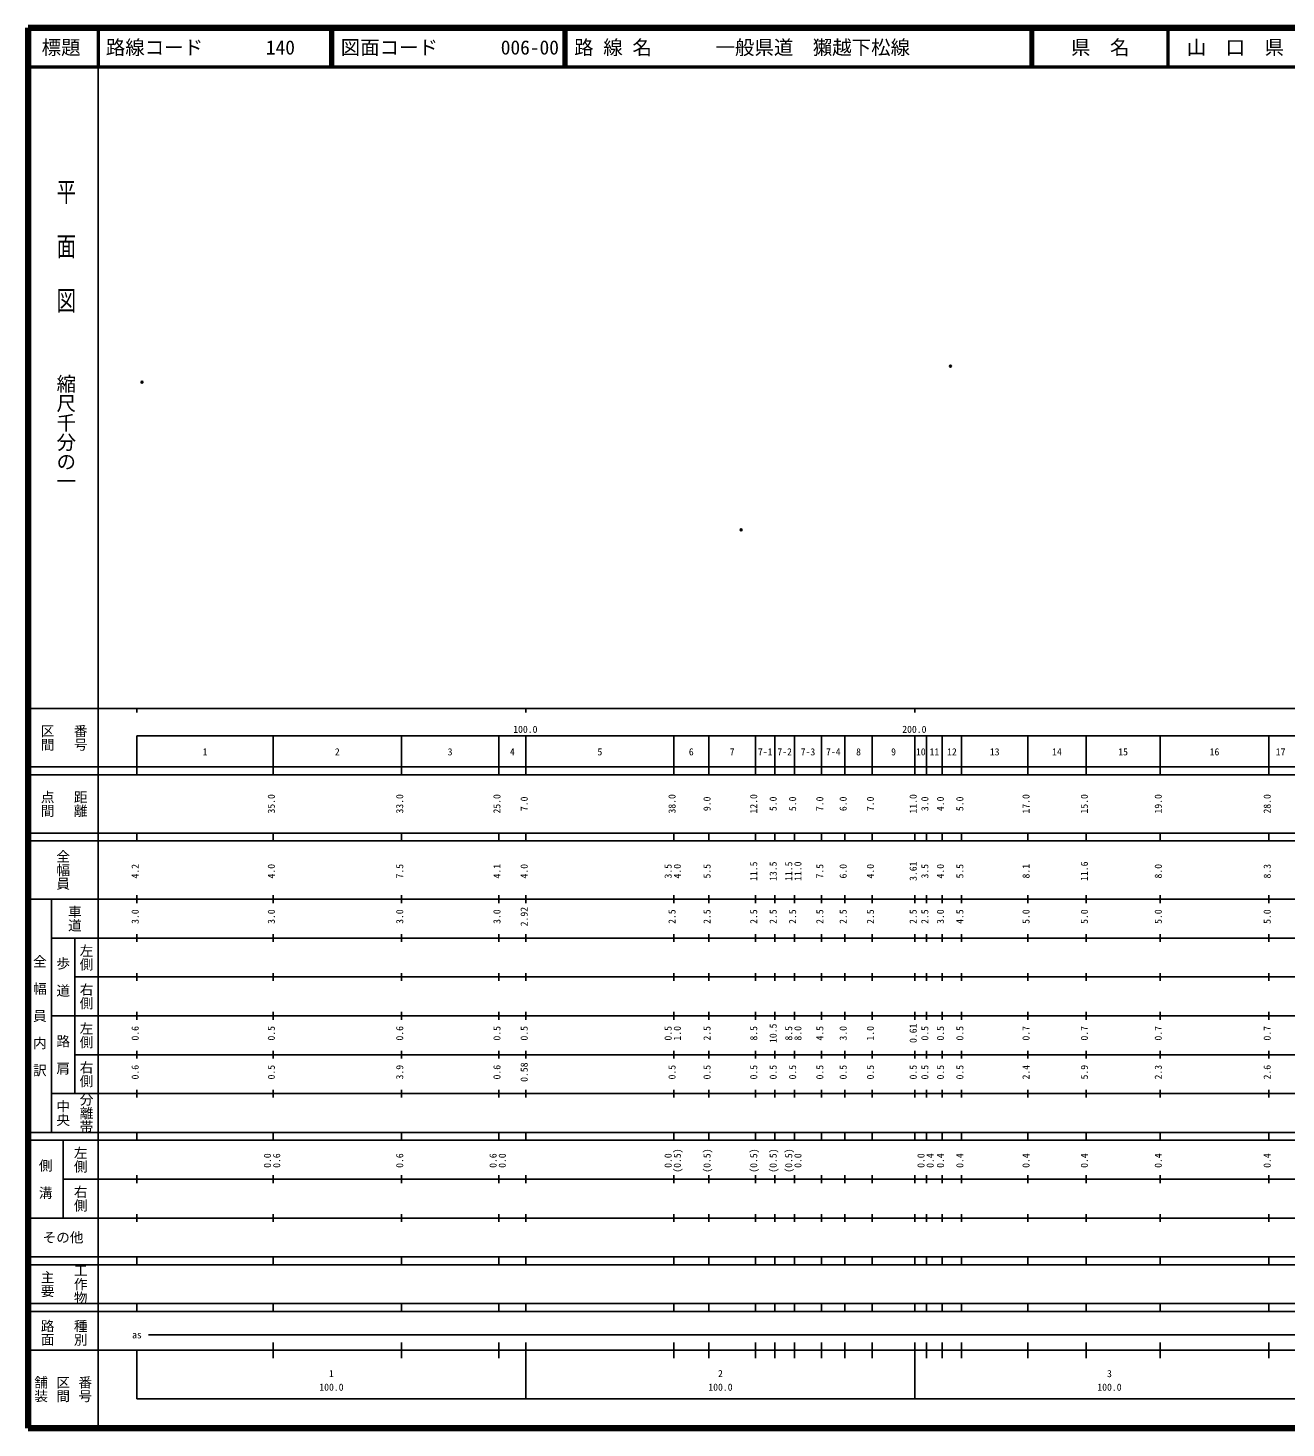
# Model space of a CAD drawing. Units: millimetres on the paper. Extents: x 40 to 680, y 20 to 380.
# Drawn here: x 40 to 363.4, y 20 to 380 of the extents above; entities that cross this region are included whole.
import ezdxf
from ezdxf.enums import TextEntityAlignment as Align

# ---------------------------------------------------------------- set-up
doc = ezdxf.new("R2010")
doc.units = ezdxf.units.MM
doc.header["$PDMODE"] = 32
doc.header["$PDSIZE"] = 0.5
doc.layers.add('M-OTRS', color=6, linetype='Continuous')
doc.layers.add('M-TTL-TXT', color=7, linetype='Continuous')
for name, color, linetype, lineweight in [('M-TTL', 2, 'Continuous', 140), ('M-TTL-BAND', 7, 'Continuous', 25), ('M-TTL-LINE', 7, 'Continuous', 50)]:
    doc.layers.add(name, color=color, linetype=linetype, lineweight=lineweight)
doc.styles.add('@ＭＳ ゴシック', font='')
doc.styles.add('ＭＳ ゴシック', font='')
doc.styles.get('@ＭＳ ゴシック').set_extended_font_data('@MS Gothic')
doc.styles.get('ＭＳ ゴシック').set_extended_font_data('MS Gothic')

msp = doc.modelspace()

# ---------------------------------------------------------------- linework, layer by layer
at = {"layer": 'M-OTRS'}
for p in [(277.116, 293.047), (69.3, 288.893), (223.302, 250.986)]:
    msp.add_point(p, dxfattribs=at)
at = {"layer": 'M-TTL'}
for p, q in [((40, 380), (40, 20)), ((680, 380), (40, 380)), ((40, 20), (680, 20))]:
    msp.add_line(p, q, dxfattribs=at)
at = {"layer": 'M-TTL-BAND'}
for p, q in [((58, 370), (58, 20)), ((40, 205), (579, 205)), ((68, 205), (68, 204)), ((168, 205), (168, 204)), ((268, 205), (268, 204)), ((68, 198), (579, 198)), ((68, 198), (68, 188)), ((103, 188), (103, 198)), ((136, 188), (136, 198)), ((161, 188), (161, 198)), ((168, 188), (168, 198)), ((206, 188), (206, 198)), ((215, 188), (215, 198)), ((227, 188), (227, 198)), ((232, 188), (232, 198)), ((237, 188), (237, 198)), ((244, 188), (244, 198)), ((250, 188), (250, 198)), ((257, 188), (257, 198)), ((268, 188), (268, 198)), ((271, 188), (271, 198)), ((275, 188), (275, 198)), ((280, 188), (280, 198)), ((297, 188), (297, 198)), ((312, 188), (312, 198)), ((331, 188), (331, 198)), ((359, 188), (359, 198)), ((40, 190), (579, 190)), ((40, 188), (579, 188)), ((40, 173), (579, 173)), ((68, 171), (68, 173)), ((103, 171), (103, 173)), ((136, 171), (136, 173)), ((161, 171), (161, 173)), ((168, 171), (168, 173)), ((206, 171), (206, 173)), ((215, 171), (215, 173)), ((227, 171), (227, 173)), ((232, 171), (232, 173)), ((237, 171), (237, 173)), ((244, 171), (244, 173)), ((250, 171), (250, 173)), ((257, 171), (257, 173)), ((268, 171), (268, 173)), ((271, 171), (271, 173)), ((275, 171), (275, 173)), ((280, 171), (280, 173)), ((297, 171), (297, 173)), ((312, 171), (312, 173)), ((331, 171), (331, 173)), ((359, 171), (359, 173)), ((40, 171), (579, 171)), ((40, 156), (579, 156)), ((46, 96), (46, 156)), ((68, 155), (68, 157)), ((103, 155), (103, 157)), ((136, 155), (136, 157)), ((161, 155), (161, 157)), ((168, 155), (168, 157)), ((206, 155), (206, 157)), ((215, 155), (215, 157)), ((227, 155), (227, 157)), ((232, 155), (232, 157)), ((237, 155), (237, 157)), ((244, 155), (244, 157)), ((250, 155), (250, 157)), ((257, 155), (257, 157)), ((268, 155), (268, 157)), ((271, 155), (271, 157)), ((275, 155), (275, 157)), ((280, 155), (280, 157)), ((297, 155), (297, 157)), ((312, 155), (312, 157)), ((331, 155), (331, 157)), ((359, 155), (359, 157)), ((46, 146), (579, 146)), ((52, 146), (52, 106)), ((68, 145), (68, 147)), ((103, 145), (103, 147)), ((136, 145), (136, 147)), ((161, 145), (161, 147)), ((168, 145), (168, 147)), ((206, 145), (206, 147)), ((215, 145), (215, 147)), ((227, 145), (227, 147)), ((232, 145), (232, 147)), ((237, 145), (237, 147)), ((244, 145), (244, 147)), ((250, 145), (250, 147)), ((257, 145), (257, 147)), ((268, 145), (268, 147)), ((271, 145), (271, 147)), ((275, 145), (275, 147)), ((280, 145), (280, 147)), ((297, 145), (297, 147)), ((312, 145), (312, 147)), ((331, 145), (331, 147)), ((359, 145), (359, 147)), ((68, 135), (68, 137)), ((103, 135), (103, 137)), ((136, 135), (136, 137)), ((161, 135), (161, 137)), ((168, 135), (168, 137)), ((206, 135), (206, 137)), ((215, 135), (215, 137)), ((227, 135), (227, 137)), ((232, 135), (232, 137)), ((237, 135), (237, 137)), ((244, 135), (244, 137)), ((250, 135), (250, 137)), ((257, 135), (257, 137)), ((268, 135), (268, 137)), ((271, 135), (271, 137)), ((275, 135), (275, 137)), ((280, 135), (280, 137)), ((297, 135), (297, 137)), ((312, 135), (312, 137)), ((331, 135), (331, 137)), ((359, 135), (359, 137)), ((52, 136), (579, 136)), ((46, 126), (579, 126)), ((68, 125), (68, 127)), ((103, 125), (103, 127)), ((136, 125), (136, 127)), ((161, 125), (161, 127)), ((168, 125), (168, 127)), ((206, 125), (206, 127)), ((215, 125), (215, 127)), ((227, 125), (227, 127)), ((232, 125), (232, 127)), ((237, 125), (237, 127)), ((244, 125), (244, 127)), ((250, 125), (250, 127)), ((257, 125), (257, 127)), ((268, 125), (268, 127)), ((271, 125), (271, 127)), ((275, 125), (275, 127)), ((280, 125), (280, 127)), ((297, 125), (297, 127)), ((312, 125), (312, 127)), ((331, 125), (331, 127)), ((359, 125), (359, 127)), ((52, 116), (579, 116)), ((68, 115), (68, 117)), ((103, 115), (103, 117)), ((136, 115), (136, 117)), ((161, 115), (161, 117)), ((168, 115), (168, 117)), ((206, 115), (206, 117)), ((215, 115), (215, 117)), ((227, 115), (227, 117)), ((232, 115), (232, 117)), ((237, 115), (237, 117)), ((244, 115), (244, 117)), ((250, 115), (250, 117)), ((257, 115), (257, 117)), ((268, 115), (268, 117)), ((271, 115), (271, 117)), ((275, 115), (275, 117)), ((280, 115), (280, 117)), ((297, 115), (297, 117)), ((312, 115), (312, 117)), ((331, 115), (331, 117)), ((359, 115), (359, 117)), ((46, 106), (579, 106)), ((68, 105), (68, 107)), ((103, 105), (103, 107)), ((136, 105), (136, 107)), ((161, 105), (161, 107)), ((168, 105), (168, 107)), ((206, 105), (206, 107)), ((215, 105), (215, 107)), ((227, 105), (227, 107)), ((232, 105), (232, 107)), ((237, 105), (237, 107)), ((244, 105), (244, 107)), ((250, 105), (250, 107)), ((257, 105), (257, 107)), ((268, 105), (268, 107)), ((271, 105), (271, 107)), ((275, 105), (275, 107)), ((280, 105), (280, 107)), ((297, 105), (297, 107)), ((312, 105), (312, 107)), ((331, 105), (331, 107)), ((359, 105), (359, 107)), ((40, 96), (579, 96)), ((40, 94), (579, 94)), ((49, 94), (49, 74)), ((68, 94), (68, 96)), ((103, 94), (103, 96)), ((136, 94), (136, 96)), ((161, 94), (161, 96)), ((168, 94), (168, 96)), ((206, 94), (206, 96)), ((215, 94), (215, 96)), ((227, 94), (227, 96)), ((232, 94), (232, 96)), ((237, 94), (237, 96)), ((244, 94), (244, 96)), ((250, 94), (250, 96)), ((257, 94), (257, 96)), ((268, 94), (268, 96)), ((271, 94), (271, 96)), ((275, 94), (275, 96)), ((280, 94), (280, 96)), ((297, 94), (297, 96)), ((312, 94), (312, 96)), ((331, 94), (331, 96)), ((359, 94), (359, 96)), ((49, 84), (579, 84)), ((68, 83), (68, 85)), ((103, 83), (103, 85)), ((136, 83), (136, 85)), ((161, 83), (161, 85)), ((168, 83), (168, 85)), ((206, 83), (206, 85)), ((215, 83), (215, 85)), ((227, 83), (227, 85)), ((232, 83), (232, 85)), ((237, 83), (237, 85)), ((244, 83), (244, 85)), ((250, 83), (250, 85)), ((257, 83), (257, 85)), ((268, 83), (268, 85)), ((271, 83), (271, 85)), ((275, 83), (275, 85)), ((280, 83), (280, 85)), ((297, 83), (297, 85)), ((312, 83), (312, 85)), ((331, 83), (331, 85)), ((359, 83), (359, 85)), ((40, 74), (579, 74)), ((68, 73), (68, 75)), ((103, 73), (103, 75)), ((136, 73), (136, 75)), ((161, 73), (161, 75)), ((168, 73), (168, 75)), ((206, 73), (206, 75)), ((215, 73), (215, 75)), ((227, 73), (227, 75)), ((232, 73), (232, 75)), ((237, 73), (237, 75)), ((244, 73), (244, 75)), ((250, 73), (250, 75)), ((257, 73), (257, 75)), ((268, 73), (268, 75)), ((271, 73), (271, 75)), ((275, 73), (275, 75)), ((280, 73), (280, 75)), ((297, 73), (297, 75)), ((312, 73), (312, 75)), ((331, 73), (331, 75)), ((359, 73), (359, 75)), ((40, 64), (579, 64)), ((40, 62), (579, 62)), ((68, 62), (68, 64)), ((103, 62), (103, 64)), ((136, 62), (136, 64)), ((161, 62), (161, 64)), ((168, 62), (168, 64)), ((206, 62), (206, 64)), ((215, 62), (215, 64)), ((227, 62), (227, 64)), ((232, 62), (232, 64)), ((237, 62), (237, 64)), ((244, 62), (244, 64)), ((250, 62), (250, 64)), ((257, 62), (257, 64)), ((268, 62), (268, 64)), ((271, 62), (271, 64)), ((275, 62), (275, 64)), ((280, 62), (280, 64)), ((297, 62), (297, 64)), ((312, 62), (312, 64)), ((331, 62), (331, 64)), ((359, 62), (359, 64)), ((40, 52), (579, 52)), ((68, 50), (68, 52)), ((103, 50), (103, 52)), ((136, 50), (136, 52)), ((161, 50), (161, 52)), ((168, 50), (168, 52)), ((206, 50), (206, 52)), ((215, 50), (215, 52)), ((227, 50), (227, 52)), ((232, 50), (232, 52)), ((237, 50), (237, 52)), ((244, 50), (244, 52)), ((250, 50), (250, 52)), ((257, 50), (257, 52)), ((268, 50), (268, 52)), ((271, 50), (271, 52)), ((275, 50), (275, 52)), ((280, 50), (280, 52)), ((297, 50), (297, 52)), ((312, 50), (312, 52)), ((331, 50), (331, 52)), ((359, 50), (359, 52)), ((40, 50), (579, 50)), ((71, 44), (549, 44)), ((40, 40), (579, 40)), ((68, 40), (68, 27.5)), ((103, 38), (103, 42)), ((136, 38), (136, 42)), ((161, 38), (161, 42)), ((168, 27.5), (168, 42)), ((206, 38), (206, 42)), ((215, 38), (215, 42)), ((227, 38), (227, 42)), ((232, 38), (232, 42)), ((237, 38), (237, 42)), ((244, 38), (244, 42)), ((250, 38), (250, 42)), ((257, 38), (257, 42)), ((268, 27.5), (268, 42)), ((271, 38), (271, 42)), ((275, 38), (275, 42)), ((280, 38), (280, 42)), ((297, 38), (297, 42)), ((312, 38), (312, 42)), ((331, 38), (331, 42)), ((359, 38), (359, 42)), ((68, 27.5), (579, 27.5))]:
    msp.add_line(p, q, dxfattribs=at)
at = {"layer": 'M-TTL-LINE'}
for p, q in [((58, 380), (58, 370)), ((117.75, 380), (117.75, 370)), ((118.25, 380), (118.25, 370)), ((177.75, 380), (177.75, 370)), ((178.25, 380), (178.25, 370)), ((297.75, 380), (297.75, 370)), ((298.25, 380), (298.25, 370)), ((333, 380), (333, 370)), ((40, 370), (680, 370))]:
    msp.add_line(p, q, dxfattribs=at)

# ---------------------------------------------------------------- texts
at = {"layer": 'M-TTL-BAND', "style": '@ＭＳ ゴシック', "width": 1.4}
msp.add_text('平  面  図', height=3.666, rotation=270, dxfattribs=at).set_placement((49.777, 306.475), align=Align.MIDDLE_RIGHT)
at = {"layer": 'M-TTL-BAND', "style": '@ＭＳ ゴシック'}
msp.add_text('縮尺千分の一', height=3.666, rotation=270, dxfattribs=at).set_placement((49.777, 261.03), align=Align.MIDDLE_RIGHT)
for s, p in [('区間', (45, 197.5)), ('番号', (53.5, 197.5)), ('点間', (45, 180.5)), ('距離', (53.5, 180.5)), ('全幅員', (49, 163.5)), ('車道', (52, 151)), ('左側', (55, 141)), ('全\u3000幅\u3000員\u3000内\u3000訳', (43, 126)), ('歩\u3000道', (49, 136)), ('右側', (55, 131)), ('左側', (55, 121)), ('路\u3000肩', (49, 116)), ('右側', (55, 111)), ('分離帯', (55, 101)), ('中央', (49, 101)), ('左側', (53.5, 89)), ('側\u3000溝', (44.5, 84)), ('右側', (53.5, 79)), ('工作物', (53.5, 57)), ('主要', (45, 57)), ('路面', (45, 44.5)), ('種別', (53.5, 44.5)), ('舗装', (43.333, 30)), ('区間', (49, 30)), ('番号', (54.667, 30))]:
    msp.add_text(s, height=2.566, rotation=270, dxfattribs=at).set_placement(p, align=Align.MIDDLE_CENTER)
at = {"layer": 'M-TTL-BAND', "style": 'ＭＳ ゴシック'}
for s, p in [('100.0', (167.844, 198.195)), ('200.0', (267.844, 198.195)), ('1', (85.5, 192.405)), ('2', (119.5, 192.405)), ('3', (148.5, 192.405)), ('4', (164.5, 192.405)), ('5', (187, 192.405)), ('6', (210.5, 192.405)), ('7', (221, 192.405)), ('7-1', (229.5, 192.405)), ('7-2', (234.5, 192.405)), ('7-3', (240.5, 192.405)), ('7-4', (247, 192.405)), ('8', (253.5, 192.405)), ('9', (262.5, 192.405)), ('10', (269.5, 192.405)), ('11', (273, 192.405)), ('12', (277.5, 192.405)), ('13', (288.5, 192.405)), ('14', (304.5, 192.405)), ('15', (321.5, 192.405)), ('16', (345, 192.405)), ('17', (362, 192.405)), ('as', (68, 42.5)), ('1', (118, 32.523)), ('2', (218, 32.523)), ('3', (318, 32.523)), ('100.0', (118, 29.033)), ('100.0', (218, 29.033)), ('100.0', (318, 29.033))]:
    msp.add_text(s, height=1.833, dxfattribs=at).set_placement(p, align=Align.BOTTOM_CENTER)
for s, p in [('35.0', (104, 180.5)), ('33.0', (137, 180.5)), ('25.0', (162, 180.5)), ('7.0', (169, 180.5)), ('38.0', (207, 180.5)), ('9.0', (216, 180.5)), ('12.0', (228, 180.5)), ('5.0', (233, 180.5)), ('5.0', (238, 180.5)), ('7.0', (245, 180.5)), ('6.0', (251, 180.5)), ('7.0', (258, 180.5)), ('11.0', (269, 180.5)), ('3.0', (272, 180.5)), ('4.0', (276, 180.5)), ('5.0', (281, 180.5)), ('17.0', (298, 180.5)), ('15.0', (313, 180.5)), ('19.0', (332, 180.5)), ('28.0', (360, 180.5)), ('4.2', (69, 163.174)), ('4.0', (104, 163.174)), ('7.5', (137, 163.174)), ('4.1', (162, 163.174)), ('4.0', (169, 163.174)), ('3.5', (206, 163.174)), ('4.0', (208.37, 163.174)), ('5.5', (216, 163.174)), ('11.5', (228, 163.174)), ('13.5', (233, 163.174)), ('11.5', (237, 163.174)), ('11.0', (239.37, 163.174)), ('7.5', (245, 163.174)), ('6.0', (251, 163.174)), ('4.0', (258, 163.174)), ('3.61', (269, 163.174)), ('3.5', (272, 163.174)), ('4.0', (276, 163.174)), ('5.5', (281, 163.174)), ('8.1', (298, 163.174)), ('11.6', (313, 163.174)), ('8.0', (332, 163.174)), ('8.3', (360, 163.174)), ('3.0', (69, 151.5)), ('3.0', (104, 151.5)), ('3.0', (137, 151.5)), ('3.0', (162, 151.5)), ('2.92', (169, 151.5)), ('2.5', (207, 151.5)), ('2.5', (216, 151.5)), ('2.5', (228, 151.5)), ('2.5', (233, 151.5)), ('2.5', (238, 151.5)), ('2.5', (245, 151.5)), ('2.5', (251, 151.5)), ('2.5', (258, 151.5)), ('2.5', (269, 151.5)), ('2.5', (272, 151.5)), ('3.0', (276, 151.5)), ('4.5', (281, 151.5)), ('5.0', (298, 151.5)), ('5.0', (313, 151.5)), ('5.0', (332, 151.5)), ('5.0', (360, 151.5)), ('0.6', (69, 121.5)), ('0.5', (104, 121.5)), ('0.6', (137, 121.5)), ('0.5', (162, 121.5)), ('0.5', (169, 121.5)), ('0.5', (206, 121.5)), ('1.0', (208.37, 121.5)), ('2.5', (216, 121.5)), ('8.5', (228, 121.5)), ('10.5', (233, 121.5)), ('8.5', (237, 121.5)), ('8.0', (239.37, 121.5)), ('4.5', (245, 121.5)), ('3.0', (251, 121.5)), ('1.0', (258, 121.5)), ('0.61', (269, 121.5)), ('0.5', (272, 121.5)), ('0.5', (276, 121.5)), ('0.5', (281, 121.5)), ('0.7', (298, 121.5)), ('0.7', (313, 121.5)), ('0.7', (332, 121.5)), ('0.7', (360, 121.5)), ('0.6', (69, 111.5)), ('0.5', (104, 111.5)), ('3.9', (137, 111.5)), ('0.6', (162, 111.5)), ('0.58', (169, 111.5)), ('0.5', (207, 111.5)), ('0.5', (216, 111.5)), ('0.5', (228, 111.5)), ('0.5', (233, 111.5)), ('0.5', (238, 111.5)), ('0.5', (245, 111.5)), ('0.5', (251, 111.5)), ('0.5', (258, 111.5)), ('0.5', (269, 111.5)), ('0.5', (272, 111.5)), ('0.5', (276, 111.5)), ('0.5', (281, 111.5)), ('2.4', (298, 111.5)), ('5.9', (313, 111.5)), ('2.3', (332, 111.5)), ('2.6', (360, 111.5)), ('0.0', (103, 88.764)), ('0.6', (105.37, 88.764)), ('0.6', (137, 88.764)), ('0.6', (161, 88.764)), ('0.0', (163.37, 88.764)), ('0.0', (206, 88.764)), ('(0.5)', (208.37, 88.764)), ('(0.5)', (216, 88.764)), ('(0.5)', (228, 88.764)), ('(0.5)', (233, 88.764)), ('(0.5)', (237, 88.764)), ('0.0', (239.37, 88.764)), ('0.0', (271, 88.764)), ('0.4', (273.37, 88.764)), ('0.4', (276, 88.764)), ('0.4', (281, 88.764)), ('0.4', (298, 88.764)), ('0.4', (313, 88.764)), ('0.4', (332, 88.764)), ('0.4', (360, 88.764))]:
    msp.add_text(s, height=1.833, rotation=90, dxfattribs=at).set_placement(p, align=Align.BOTTOM_CENTER)
msp.add_text('その他', height=2.566, dxfattribs=at).set_placement((49, 69), align=Align.MIDDLE_CENTER)
at = {"layer": 'M-TTL-TXT', "style": 'ＭＳ ゴシック'}
for s, p in [('標題', (48.5, 375)), ('県\u3000名', (315.625, 375)), ('山\u3000口\u3000県', (350.375, 375))]:
    msp.add_text(s, height=3.666, dxfattribs=at).set_placement(p, align=Align.MIDDLE_CENTER)
for s, p in [('路線コード', (60, 375)), ('140', (101.142, 375)), ('図面コード', (120.38, 375)), ('006-00', (161.521, 375)), ('路 線 名', (180.38, 375)), ('一般県道\u3000獺越下松線', (216.734, 375))]:
    msp.add_text(s, height=3.666, dxfattribs=at).set_placement(p, align=Align.MIDDLE_LEFT)

doc.saveas('drawing.dxf')
